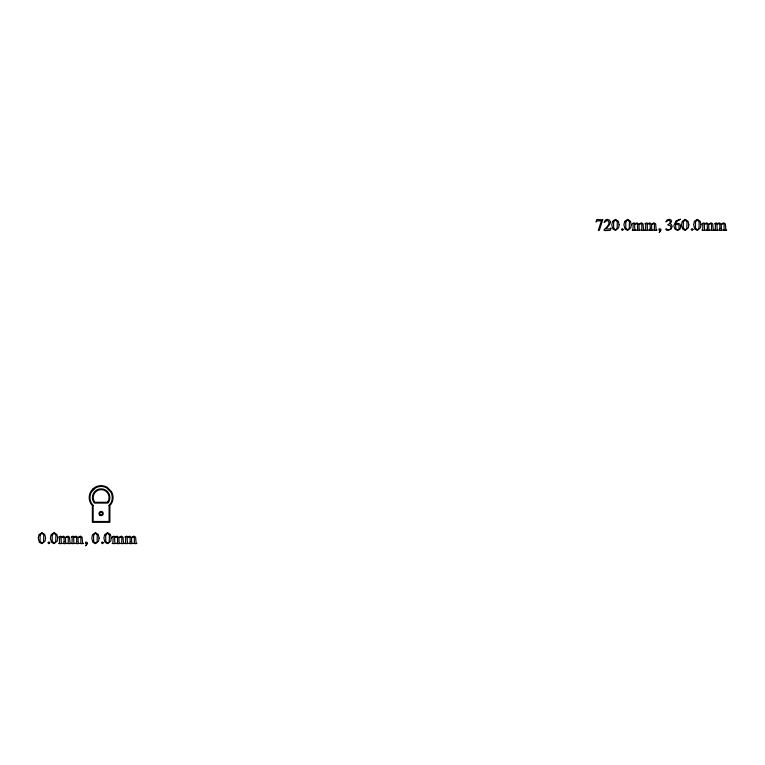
<?xml version="1.0" encoding="UTF-8"?>
<svg xmlns="http://www.w3.org/2000/svg" width="765" height="765" viewBox="0 0 765 765"><rect width="100%" height="100%" fill="white"/><g stroke="black" fill="none" stroke-linecap="round" stroke-linejoin="round"><path stroke-width="1.15" d="M109.013 505.474L110.782 503.16A11.15 11.15 0 0 0 110.782 492.01L106.708 487.927A11.15 11.15 0 0 0 95.549 487.927L91.465 492.01A11.15 11.15 0 0 0 91.465 503.16L93.244 505.474M109.089 505.369L109.089 521.481L93.158 521.481L93.158 505.369M40.076 535.27L40.086 541.218L41.979 543.227L43.576 541.955L43.748 535.204L41.922 533.071L40.076 535.27M52.221 535.27L52.23 541.218L54.124 543.227L55.721 541.955L55.893 535.204L54.057 533.071L52.221 535.27M93.588 535.27L93.598 541.218L95.501 543.227L97.098 541.955L97.27 535.204L95.434 533.071L93.588 535.27M105.733 535.27L105.742 541.218L107.636 543.227L109.232 541.955L109.414 535.204L107.578 533.071L105.733 535.27M613.626 221.984L613.635 227.932L615.538 229.94L617.135 228.668L617.307 221.917L615.471 219.785L613.626 221.984M625.77 221.984L625.78 227.932L627.673 229.94L629.27 228.668L629.452 221.917L627.616 219.785L625.77 221.984M683.336 221.984L683.346 227.932L685.239 229.94L686.836 228.668L687.008 221.917L685.182 219.785L683.336 221.984M695.481 221.984L695.49 227.932L697.384 229.94L698.981 228.668L699.153 221.917L697.317 219.785L695.481 221.984M64.117 541.63L63.906 542.949C60.158 543.896 69.366 543.886 65.627 542.959L65.408 537.938L67.138 536.973L68.286 537.613L68.238 543.026C64.633 543.829 73.574 543.819 69.998 543.054L69.51 537.154L67.808 536.122L65.254 537.489L63.543 536.122L61.018 537.384C62.328 534.687 56.725 537.479 59.594 537.336L59.431 543.112C56.036 543.791 64.91 543.781 61.286 543.083L61.076 537.929L61.898 537.231L62.854 536.973L63.954 537.747L64.117 541.63M76.71 541.63L76.5 542.949C72.752 543.896 81.96 543.886 78.221 542.959L77.992 537.938L79.732 536.973L80.88 537.613L80.832 543.026C77.227 543.829 86.168 543.819 82.591 543.054L82.104 537.154L80.401 536.122L77.848 537.489L76.127 536.122L73.612 537.384C74.922 534.687 69.319 537.479 72.178 537.336L72.025 543.112C68.63 543.791 77.504 543.781 73.88 543.083L73.67 537.929L74.492 537.231L75.439 536.973L76.548 537.747L76.71 541.63M117.628 541.63L117.428 542.949C113.679 543.896 122.888 543.886 119.149 542.959L118.919 537.938L120.66 536.973L121.807 537.613L121.75 543.026C118.154 543.829 127.086 543.819 123.519 543.054L123.022 537.154L121.319 536.122L118.766 537.489L117.055 536.122L114.53 537.384C115.85 534.687 110.237 537.479 113.105 537.336L112.943 543.112C109.558 543.791 118.422 543.781 114.807 543.083L114.597 537.929L115.419 537.231L116.366 536.973L117.475 537.747L117.628 541.63M130.222 541.63L130.021 542.949C126.273 543.896 135.482 543.886 131.743 542.959L131.513 537.938L133.253 536.973L134.401 537.613L134.344 543.026C130.748 543.829 139.679 543.819 136.113 543.054L135.615 537.154L133.913 536.122L131.36 537.489L129.648 536.122L127.124 537.384C128.444 534.687 122.83 537.479 125.699 537.336L125.537 543.112C122.151 543.791 131.016 543.781 127.401 543.083L127.191 537.929L128.013 537.231L128.96 536.973L130.069 537.747L130.222 541.63M637.666 228.343L637.465 229.663C633.716 230.609 642.925 230.6 639.186 229.672L638.957 224.652L640.697 223.686L641.845 224.327L641.787 229.739C638.192 230.542 647.123 230.533 643.556 229.768L643.059 223.877L641.357 222.835L638.804 224.202L637.092 222.835L634.567 224.097C635.887 221.401 630.274 224.193 633.143 224.059L632.98 229.825C629.595 230.504 638.459 230.495 634.845 229.796L634.634 224.642L635.457 223.944L636.404 223.686L637.513 224.461L637.666 228.343M650.26 228.343L650.059 229.663C646.301 230.609 655.519 230.6 651.77 229.672L651.551 224.652L653.291 223.686L654.438 224.327L654.381 229.739C650.776 230.542 659.717 230.533 656.15 229.768L655.653 223.877L653.951 222.835L651.398 224.202L649.686 222.835L647.161 224.097C648.481 221.401 642.868 224.193 645.736 224.059L645.574 229.825C642.189 230.504 651.053 230.495 647.439 229.796L647.228 224.642L648.051 223.944L648.997 223.686L650.107 224.461L650.26 228.343M707.376 228.343L707.166 229.663C703.418 230.609 712.626 230.6 708.887 229.672L708.667 224.652L710.398 223.686L711.546 224.327L711.498 229.739C707.893 230.542 716.834 230.533 713.257 229.768L712.77 223.877L711.068 222.835L708.514 224.202L706.793 222.835L704.278 224.097C705.588 221.401 699.985 224.193 702.853 224.059L702.691 229.825C699.296 230.504 708.17 230.495 704.546 229.796L704.336 224.642L705.158 223.944L706.114 223.686L707.214 224.461L707.376 228.343M719.97 228.343L719.76 229.663C716.011 230.609 725.22 230.6 721.481 229.672L721.252 224.652L722.992 223.686L724.139 224.327L724.092 229.739C720.487 230.542 729.428 230.533 725.851 229.768L725.363 223.877L723.661 222.835L721.108 224.202L719.387 222.835L716.872 224.097C718.182 221.401 712.578 224.193 715.438 224.059L715.285 229.825C711.89 230.504 720.764 230.495 717.14 229.796L716.929 224.642L717.752 223.944L718.698 223.686L719.808 224.461L719.97 228.343M45.575 538.091L45.087 541.056L41.884 543.676L39.321 542.261L38.25 538.158L38.967 534.649L41.96 532.641L44.781 534.553L45.575 538.091M57.719 538.091L57.232 541.056L54.028 543.676L51.465 542.261L50.394 538.158L51.112 534.649L54.095 532.641L56.926 534.553L57.719 538.091M99.096 538.091L98.609 541.056L95.405 543.676L92.842 542.261L91.771 538.158L92.489 534.649L95.472 532.641L98.293 534.553L99.096 538.091M111.241 538.091L110.743 541.056L107.549 543.676L104.987 542.261L103.906 538.158L104.633 534.649L107.616 532.641L110.437 534.553L111.241 538.091M619.134 224.805L618.646 227.769L615.442 230.389L612.88 228.974L611.799 224.872L612.526 221.362L615.509 219.364L618.33 221.267L619.134 224.805M631.278 224.805L630.781 227.769L627.577 230.389L625.024 228.974L623.944 224.872L624.661 221.362L627.654 219.364L630.475 221.267L631.278 224.805M688.835 224.805L688.347 227.769L685.144 230.389L682.581 228.974L681.51 224.872L682.227 221.362L685.22 219.364L688.041 221.267L688.835 224.805M700.979 224.805L700.491 227.769L697.288 230.389L694.725 228.974L693.654 224.872L694.371 221.362L697.355 219.364L700.185 221.267L700.979 224.805M675.562 224.747L675.868 228.697L677.608 229.93L678.976 229.127L679.071 225.379L677.188 224.021L675.562 224.747M602.734 219.785L599.311 230.389L598.259 230.389L601.462 220.722L596.91 220.97L596.069 222.032L596.748 219.526L602.734 219.785M666.009 229.051L666.277 230.064L667.635 230.351L671.001 229.213L672.186 226.564L671.316 224.461L670.102 223.696L671.603 221.477L670.943 219.947L669.079 219.278L667.08 219.995L665.904 221.917L668.467 220.263L669.777 220.712L670.35 222.022L669.624 223.59L667.644 224.843L670.542 225.905L670.981 227.387L670.446 229.012L668.801 229.758L666.009 229.051M86.866 543.762L85.68 545.827L87.497 543.36L87.105 542.27L85.46 542.175L85.508 543.427L86.866 543.762M660.415 230.475L659.229 232.541L661.056 230.074L660.654 228.984L659.009 228.888L659.057 230.141L660.415 230.475M680.85 226.641L679.913 229.251L677.503 230.408L674.969 229.108L673.822 225.637L676.04 220.846C686.568 217.49 675.447 219.765 675.763 223.982L677.886 223.284L679.989 224.155L680.85 226.641M610.422 222.233L609.523 224.728L605.641 229.003L610.346 228.821L611.034 227.932L610.365 230.236C597.312 231.671 608.414 228.678 609.017 222.902L608.385 221.114L606.875 220.502L604.063 222.558L605.402 220.033L607.429 219.326L609.59 220.167L610.422 222.233M49.735 542.815L48.845 543.714L47.937 542.815L48.845 541.916L49.735 542.815M103.256 542.815L102.357 543.714L101.458 542.815L102.357 541.916L103.256 542.815M623.293 229.529L622.394 230.428L621.496 229.529L622.394 228.63L623.293 229.529M692.994 229.529L692.105 230.428L691.197 229.529L692.105 228.63L692.994 229.529M92.67 489.131L90.767 491.608A11.953 11.953 0 0 0 90.767 503.561L92.364 505.636L92.364 522.285L109.892 522.285L109.892 505.636L111.48 503.561A11.953 11.953 0 0 0 111.48 491.608L107.11 487.228A11.953 11.953 0 0 0 95.147 487.228L92.67 489.131M107.999 501.553L107.444 502.28L94.812 502.28L94.248 501.553A7.937 7.937 0 0 1 101.123 489.638A7.937 7.937 0 0 1 107.999 501.553M108.697 501.955L107.836 503.083L94.42 503.083L93.55 501.955A8.74 8.74 0 0 1 101.123 488.835A8.74 8.74 0 0 1 108.697 501.955M99.651 515.084A2.152 2.152 0 0 0 103.218 514.004A2.152 2.152 0 0 0 100.502 511.46A2.152 2.152 0 0 0 99.651 515.084M100.205 514.501A1.348 1.348 0 0 0 102.443 513.822A1.348 1.348 0 0 0 100.731 512.225A1.348 1.348 0 0 0 100.205 514.501"/></g></svg>
